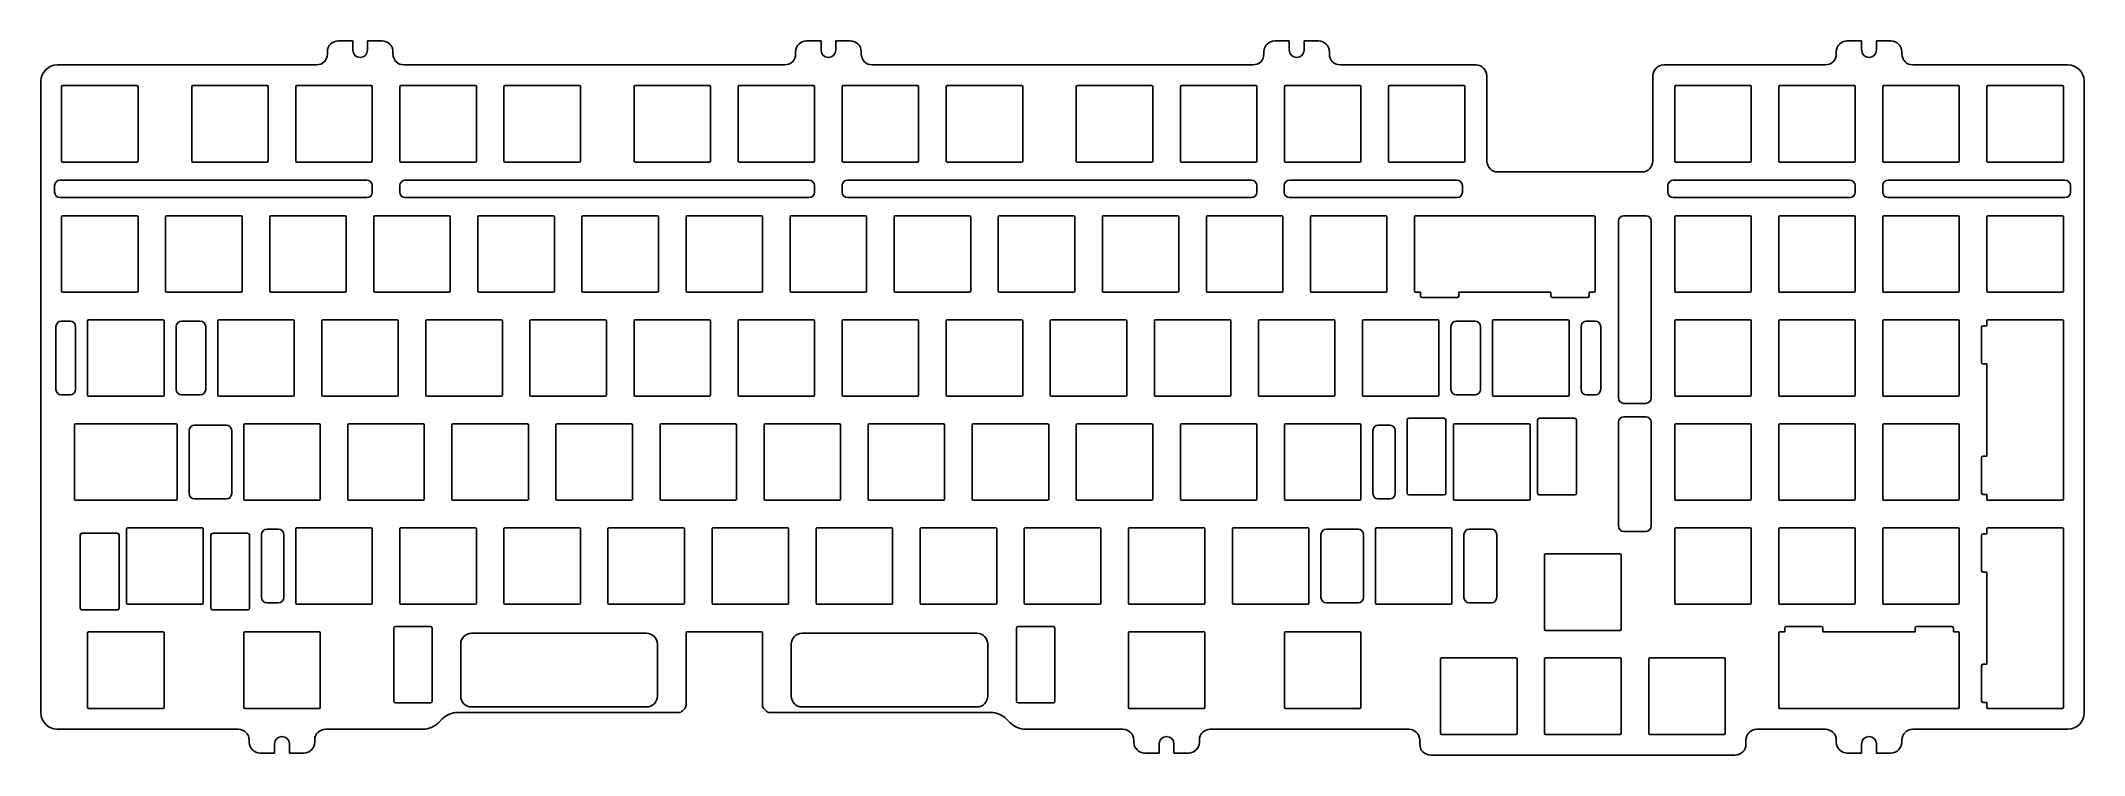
# Model space of a CAD drawing. Header units: millimetres. Extents: x -1 to 373, y -101 to 29.
import ezdxf

# ---------------------------------------------------------------- set-up
doc = ezdxf.new("R2010")
doc.units = ezdxf.units.MM

msp = doc.modelspace()

# ---------------------------------------------------------------- linework, layer by layer
at = {"color": 7, "linetype": 'Continuous', "lineweight": 25}
for p, q in [((51.18, 27.49), (51.18, 27.09)), ((55.83, 29.49), (53.18, 29.49)), ((55.83, 27.79), (55.83, 29.49)), ((61.18, 29.49), (58.53, 29.49)), ((58.53, 29.49), (58.53, 27.79)), ((63.18, 27.09), (63.18, 27.49)), ((136.89, 27.49), (136.89, 27.09)), ((141.54, 29.49), (138.89, 29.49)), ((141.54, 27.79), (141.54, 29.49)), ((146.89, 29.49), (144.24, 29.49)), ((144.24, 29.49), (144.24, 27.79)), ((148.89, 27.09), (148.89, 27.49)), ((222.6, 27.49), (222.6, 27.09)), ((227.25, 29.49), (224.6, 29.49)), ((227.25, 27.79), (227.25, 29.49)), ((232.6, 29.49), (229.95, 29.49)), ((229.95, 29.49), (229.95, 27.79)), ((234.6, 27.09), (234.6, 27.49)), ((327.38, 27.49), (327.38, 27.09)), ((332.02, 29.49), (329.38, 29.49)), ((332.02, 27.79), (332.02, 29.49)), ((337.38, 29.49), (334.73, 29.49)), ((334.73, 29.49), (334.73, 27.79)), ((339.38, 27.09), (339.38, 27.49)), ((49.18, 25.09), (1.73, 25.09)), ((134.89, 25.09), (65.18, 25.09)), ((220.6, 25.09), (150.89, 25.09)), ((261.41, 25.09), (236.6, 25.09)), ((263.41, 23.09), (263.41, 7.49)), ((293.8, 7.49), (293.8, 23.09)), ((325.38, 25.09), (295.8, 25.09)), ((369.75, 25.09), (341.38, 25.09)), ((-1.27, 22.09), (-1.27, -93.53)), ((2.52, 21.09), (2.52, 7.49)), ((16.32, 21.29), (2.73, 21.29)), ((16.52, 7.49), (16.52, 21.09)), ((26.34, 21.09), (26.34, 7.49)), ((40.14, 21.29), (26.54, 21.29)), ((40.34, 7.49), (40.34, 21.09)), ((45.39, 21.09), (45.39, 7.49)), ((59.19, 21.29), (45.59, 21.29)), ((59.39, 7.49), (59.39, 21.09)), ((64.44, 21.09), (64.44, 7.49)), ((78.24, 21.29), (64.64, 21.29)), ((78.44, 7.49), (78.44, 21.09)), ((83.49, 21.09), (83.49, 7.49)), ((97.29, 21.29), (83.69, 21.29)), ((97.49, 7.49), (97.49, 21.09)), ((107.3, 21.09), (107.3, 7.49)), ((121.1, 21.29), (107.5, 21.29)), ((121.3, 7.49), (121.3, 21.09)), ((126.35, 21.09), (126.35, 7.49)), ((140.15, 21.29), (126.55, 21.29)), ((140.35, 7.49), (140.35, 21.09)), ((145.4, 21.09), (145.4, 7.49)), ((159.2, 21.29), (145.6, 21.29)), ((159.4, 7.49), (159.4, 21.09)), ((164.45, 21.09), (164.45, 7.49)), ((178.25, 21.29), (164.65, 21.29)), ((178.45, 7.49), (178.45, 21.09)), ((188.26, 21.09), (188.26, 7.49)), ((202.06, 21.29), (188.46, 21.29)), ((202.26, 7.49), (202.26, 21.09)), ((207.31, 21.09), (207.31, 7.49)), ((221.11, 21.29), (207.51, 21.29)), ((221.31, 7.49), (221.31, 21.09)), ((226.36, 21.09), (226.36, 7.49)), ((240.16, 21.29), (226.56, 21.29)), ((240.36, 7.49), (240.36, 21.09)), ((245.41, 21.09), (245.41, 7.49)), ((259.21, 21.29), (245.61, 21.29)), ((259.41, 7.49), (259.41, 21.09)), ((297.8, 21.09), (297.8, 7.49)), ((311.6, 21.29), (298, 21.29)), ((311.8, 7.49), (311.8, 21.09)), ((316.85, 21.09), (316.85, 7.49)), ((330.65, 21.29), (317.05, 21.29)), ((330.85, 7.49), (330.85, 21.09)), ((335.9, 21.09), (335.9, 7.49)), ((349.7, 21.29), (336.1, 21.29)), ((349.9, 7.49), (349.9, 21.09)), ((354.95, 21.09), (354.95, 7.49)), ((368.75, 21.29), (355.15, 21.29)), ((368.95, 7.49), (368.95, 21.09)), ((372.75, -93.53), (372.75, 22.09)), ((58.39, 3.98), (2.25, 3.98)), ((2.73, 7.29), (16.32, 7.29)), ((26.54, 7.29), (40.14, 7.29)), ((45.59, 7.29), (59.19, 7.29)), ((64.64, 7.29), (78.24, 7.29)), ((139.35, 3.98), (65.43, 3.98)), ((83.69, 7.29), (97.29, 7.29)), ((107.5, 7.29), (121.1, 7.29)), ((126.55, 7.29), (140.15, 7.29)), ((145.6, 7.29), (159.2, 7.29)), ((220.31, 3.98), (146.4, 3.98)), ((164.65, 7.29), (178.25, 7.29)), ((188.46, 7.29), (202.06, 7.29)), ((207.51, 7.29), (221.11, 7.29)), ((226.56, 7.29), (240.16, 7.29)), ((257.94, 3.98), (227.31, 3.98)), ((245.61, 7.29), (259.21, 7.29)), ((265.41, 5.49), (291.8, 5.49)), ((329.84, 3.98), (297.54, 3.98)), ((298, 7.29), (311.6, 7.29)), ((317.05, 7.29), (330.65, 7.29)), ((336.1, 7.29), (349.7, 7.29)), ((369.25, 3.98), (336.88, 3.98)), ((355.15, 7.29), (368.75, 7.29)), ((1.25, 2.98), (1.25, 1.78)), ((2.25, 0.78), (58.39, 0.78)), ((59.39, 1.78), (59.39, 2.98)), ((64.43, 2.98), (64.43, 1.78)), ((65.43, 0.78), (139.35, 0.78)), ((140.35, 1.78), (140.35, 2.98)), ((145.4, 2.98), (145.4, 1.78)), ((146.4, 0.78), (220.31, 0.78)), ((221.31, 1.78), (221.31, 2.98)), ((226.31, 2.98), (226.31, 1.78)), ((227.31, 0.78), (257.94, 0.78)), ((258.94, 1.78), (258.94, 2.98)), ((296.54, 2.98), (296.54, 1.78)), ((297.54, 0.78), (329.84, 0.78)), ((330.84, 1.78), (330.84, 2.98)), ((335.88, 2.98), (335.88, 1.78)), ((336.88, 0.78), (369.25, 0.78)), ((370.25, 1.78), (370.25, 2.98)), ((2.52, -2.73), (2.52, -16.32)), ((16.32, -2.52), (2.73, -2.52)), ((16.52, -16.32), (16.52, -2.73)), ((21.57, -2.73), (21.57, -16.32)), ((35.38, -2.52), (21.77, -2.52)), ((35.58, -16.32), (35.58, -2.73)), ((40.62, -2.73), (40.62, -16.32)), ((54.42, -2.52), (40.83, -2.52)), ((54.62, -16.32), (54.62, -2.73)), ((59.67, -2.73), (59.67, -16.32)), ((73.47, -2.52), (59.88, -2.52)), ((73.67, -16.32), (73.67, -2.73)), ((78.72, -2.73), (78.72, -16.32)), ((92.53, -2.52), (78.92, -2.52)), ((92.72, -16.32), (92.72, -2.73)), ((97.78, -2.73), (97.78, -16.32)), ((111.58, -2.52), (97.97, -2.52)), ((111.78, -16.32), (111.78, -2.73)), ((116.83, -2.73), (116.83, -16.32)), ((130.62, -2.52), (117.03, -2.52)), ((130.82, -16.32), (130.82, -2.73)), ((135.88, -2.73), (135.88, -16.32)), ((149.68, -2.52), (136.07, -2.52)), ((149.88, -16.32), (149.88, -2.73)), ((154.93, -2.73), (154.93, -16.32)), ((168.72, -2.52), (155.12, -2.52)), ((168.93, -16.32), (168.93, -2.73)), ((173.97, -2.73), (173.97, -16.32)), ((187.78, -2.52), (174.18, -2.52)), ((187.97, -16.32), (187.97, -2.73)), ((193.03, -2.73), (193.03, -16.32)), ((206.82, -2.52), (193.22, -2.52)), ((207.03, -16.32), (207.03, -2.73)), ((212.07, -2.73), (212.07, -16.32)), ((225.88, -2.52), (212.28, -2.52)), ((226.07, -16.32), (226.07, -2.73)), ((231.12, -2.73), (231.12, -16.32)), ((244.93, -2.52), (231.32, -2.52)), ((245.12, -16.32), (245.12, -2.73)), ((250.18, -2.73), (250.18, -16.32)), ((283.02, -2.52), (250.38, -2.52)), ((283.23, -16.32), (283.23, -2.73)), ((287.51, -3.52), (287.51, -35.88)), ((292.51, -2.52), (288.51, -2.52)), ((293.51, -35.88), (293.51, -3.52)), ((297.8, -2.73), (297.8, -16.32)), ((311.6, -2.52), (298, -2.52)), ((311.8, -16.32), (311.8, -2.73)), ((316.85, -2.73), (316.85, -16.32)), ((330.65, -2.52), (317.05, -2.52)), ((330.85, -16.32), (330.85, -2.73)), ((335.9, -2.73), (335.9, -16.32)), ((349.7, -2.52), (336.1, -2.52)), ((349.9, -16.32), (349.9, -2.73)), ((354.95, -2.73), (354.95, -16.32)), ((368.75, -2.52), (355.15, -2.52)), ((368.95, -16.32), (368.95, -2.73)), ((2.73, -16.52), (16.32, -16.52)), ((21.77, -16.52), (35.38, -16.52)), ((40.83, -16.52), (54.42, -16.52)), ((59.88, -16.52), (73.47, -16.52)), ((78.92, -16.52), (92.53, -16.52)), ((97.97, -16.52), (111.58, -16.52)), ((117.03, -16.52), (130.62, -16.52)), ((136.07, -16.52), (149.68, -16.52)), ((155.12, -16.52), (168.72, -16.52)), ((174.18, -16.52), (187.78, -16.52)), ((193.22, -16.52), (206.82, -16.52)), ((212.28, -16.52), (225.88, -16.52)), ((231.32, -16.52), (244.93, -16.52)), ((250.38, -16.52), (251.26, -16.52)), ((251.26, -16.52), (251.26, -17.23)), ((251.56, -17.52), (257.96, -17.52)), ((258.26, -16.52), (275.14, -16.52)), ((258.26, -17.23), (258.26, -16.52)), ((275.14, -16.52), (275.14, -17.23)), ((275.44, -17.52), (281.84, -17.52)), ((282.14, -16.52), (283.02, -16.52)), ((282.14, -17.23), (282.14, -16.52)), ((298, -16.52), (311.6, -16.52)), ((317.05, -16.52), (330.65, -16.52)), ((336.1, -16.52), (349.7, -16.52)), ((355.15, -16.52), (368.75, -16.52)), ((4.09, -21.82), (2.49, -21.82)), ((7.29, -21.77), (7.29, -35.38)), ((21.09, -21.57), (7.49, -21.57)), ((21.29, -35.38), (21.29, -21.77)), ((27.9, -21.82), (24.49, -21.82)), ((31.1, -21.77), (31.1, -35.38)), ((44.9, -21.57), (31.3, -21.57)), ((45.1, -35.38), (45.1, -21.77)), ((50.15, -21.77), (50.15, -35.38)), ((63.95, -21.57), (50.35, -21.57)), ((64.15, -35.38), (64.15, -21.77)), ((69.2, -21.77), (69.2, -35.38)), ((83, -21.57), (69.4, -21.57)), ((83.2, -35.38), (83.2, -21.77)), ((88.25, -21.77), (88.25, -35.38)), ((102.05, -21.57), (88.45, -21.57)), ((102.25, -35.38), (102.25, -21.77)), ((107.3, -21.77), (107.3, -35.38)), ((121.1, -21.57), (107.5, -21.57)), ((121.3, -35.38), (121.3, -21.77)), ((126.35, -21.77), (126.35, -35.38)), ((140.15, -21.57), (126.55, -21.57)), ((140.35, -35.38), (140.35, -21.77)), ((145.4, -21.77), (145.4, -35.38)), ((159.2, -21.57), (145.6, -21.57)), ((159.4, -35.38), (159.4, -21.77)), ((164.45, -21.77), (164.45, -35.38)), ((178.25, -21.57), (164.65, -21.57)), ((178.45, -35.38), (178.45, -21.77)), ((183.5, -21.77), (183.5, -35.38)), ((197.3, -21.57), (183.7, -21.57)), ((197.5, -35.38), (197.5, -21.77)), ((202.55, -21.77), (202.55, -35.38)), ((216.35, -21.57), (202.75, -21.57)), ((216.55, -35.38), (216.55, -21.77)), ((221.6, -21.77), (221.6, -35.38)), ((235.4, -21.57), (221.8, -21.57)), ((235.6, -35.38), (235.6, -21.77)), ((240.65, -21.77), (240.65, -35.38)), ((254.45, -21.57), (240.85, -21.57)), ((254.65, -35.38), (254.65, -21.77)), ((261.26, -21.82), (257.85, -21.82)), ((264.46, -21.77), (264.46, -35.38)), ((278.26, -21.57), (264.66, -21.57)), ((278.46, -35.38), (278.46, -21.77)), ((283.26, -21.82), (281.66, -21.82)), ((297.8, -21.77), (297.8, -35.38)), ((311.6, -21.57), (298, -21.57)), ((311.8, -35.38), (311.8, -21.77)), ((316.85, -21.77), (316.85, -35.38)), ((330.65, -21.57), (317.05, -21.57)), ((330.85, -35.38), (330.85, -21.77)), ((335.9, -21.77), (335.9, -35.38)), ((349.7, -21.57), (336.1, -21.57)), ((349.9, -35.38), (349.9, -21.77)), ((354.95, -21.77), (354.95, -22.66)), ((368.75, -21.57), (355.15, -21.57)), ((368.95, -54.42), (368.95, -21.77)), ((1.49, -22.82), (1.49, -34.33)), ((5.09, -34.33), (5.09, -22.82)), ((23.49, -22.82), (23.49, -34.33)), ((28.9, -34.33), (28.9, -22.82)), ((256.85, -22.82), (256.85, -34.33)), ((262.26, -34.33), (262.26, -22.82)), ((280.66, -22.82), (280.66, -34.33)), ((284.26, -34.33), (284.26, -22.82)), ((353.95, -22.96), (353.95, -29.36)), ((354.95, -22.66), (354.25, -22.66)), ((354.25, -29.66), (354.95, -29.66)), ((354.95, -29.66), (354.95, -46.54)), ((2.49, -35.33), (4.09, -35.33)), ((7.49, -35.58), (21.09, -35.58)), ((24.49, -35.33), (27.9, -35.33)), ((31.3, -35.58), (44.9, -35.58)), ((50.35, -35.58), (63.95, -35.58)), ((69.4, -35.58), (83, -35.58)), ((88.45, -35.58), (102.05, -35.58)), ((107.5, -35.58), (121.1, -35.58)), ((126.55, -35.58), (140.15, -35.58)), ((145.6, -35.58), (159.2, -35.58)), ((164.65, -35.58), (178.25, -35.58)), ((183.7, -35.58), (197.3, -35.58)), ((202.75, -35.58), (216.35, -35.58)), ((221.8, -35.58), (235.4, -35.58)), ((240.85, -35.58), (254.45, -35.58)), ((257.85, -35.33), (261.26, -35.33)), ((264.66, -35.58), (278.26, -35.58)), ((281.66, -35.33), (283.26, -35.33)), ((288.51, -36.88), (292.51, -36.88)), ((298, -35.58), (311.6, -35.58)), ((317.05, -35.58), (330.65, -35.58)), ((336.1, -35.58), (349.7, -35.58)), ((4.91, -40.83), (4.91, -54.42)), ((23.47, -40.62), (5.11, -40.62)), ((23.67, -54.42), (23.67, -40.83)), ((32.66, -40.88), (26.87, -40.88)), ((35.86, -40.83), (35.86, -54.42)), ((49.66, -40.62), (36.06, -40.62)), ((49.86, -54.42), (49.86, -40.83)), ((54.91, -40.83), (54.91, -54.42)), ((68.71, -40.62), (55.11, -40.62)), ((68.91, -54.42), (68.91, -40.83)), ((73.96, -40.83), (73.96, -54.42)), ((87.76, -40.62), (74.16, -40.62)), ((87.96, -54.42), (87.96, -40.83)), ((93.01, -40.83), (93.01, -54.42)), ((106.81, -40.62), (93.21, -40.62)), ((107.01, -54.42), (107.01, -40.83)), ((112.06, -40.83), (112.06, -54.42)), ((125.86, -40.62), (112.26, -40.62)), ((126.06, -54.42), (126.06, -40.83)), ((131.11, -40.83), (131.11, -54.42)), ((144.91, -40.62), (131.31, -40.62)), ((145.11, -54.42), (145.11, -40.83)), ((150.16, -40.83), (150.16, -54.42)), ((163.96, -40.62), (150.36, -40.62)), ((164.16, -54.42), (164.16, -40.83)), ((169.21, -40.83), (169.21, -54.42)), ((183.01, -40.62), (169.41, -40.62)), ((183.21, -54.42), (183.21, -40.83)), ((188.26, -40.83), (188.26, -54.42)), ((202.06, -40.62), (188.46, -40.62)), ((202.26, -54.42), (202.26, -40.83)), ((207.31, -40.83), (207.31, -54.42)), ((221.11, -40.62), (207.51, -40.62)), ((221.31, -54.42), (221.31, -40.83)), ((226.36, -40.83), (226.36, -54.42)), ((240.16, -40.62), (226.56, -40.62)), ((240.36, -54.42), (240.36, -40.83)), ((245.63, -40.88), (243.56, -40.88)), ((248.83, -39.92), (248.83, -53.33)), ((255.63, -39.62), (249.13, -39.62)), ((255.93, -53.33), (255.93, -39.92)), ((257.32, -40.83), (257.32, -54.42)), ((271.12, -40.62), (257.52, -40.62)), ((271.32, -54.42), (271.32, -40.83)), ((272.7, -39.92), (272.7, -53.33)), ((279.51, -39.62), (273, -39.62)), ((279.81, -53.33), (279.81, -39.92)), ((287.51, -40.33), (287.51, -59.33)), ((292.51, -39.33), (288.51, -39.33)), ((293.51, -59.33), (293.51, -40.33)), ((297.8, -40.83), (297.8, -54.42)), ((311.6, -40.62), (298, -40.62)), ((311.8, -54.42), (311.8, -40.83)), ((316.85, -40.83), (316.85, -54.42)), ((330.65, -40.62), (317.05, -40.62)), ((330.85, -54.42), (330.85, -40.83)), ((335.9, -40.83), (335.9, -54.42)), ((349.7, -40.62), (336.1, -40.62)), ((349.9, -54.42), (349.9, -40.83)), ((25.87, -41.88), (25.87, -53.38)), ((33.66, -53.38), (33.66, -41.88)), ((242.56, -41.88), (242.56, -53.38)), ((246.63, -53.38), (246.63, -41.88)), ((353.95, -46.84), (353.95, -53.24)), ((354.95, -46.54), (354.25, -46.54)), ((5.11, -54.62), (23.47, -54.62)), ((26.87, -54.38), (32.66, -54.38)), ((36.06, -54.62), (49.66, -54.62)), ((55.11, -54.62), (68.71, -54.62)), ((74.16, -54.62), (87.76, -54.62)), ((93.21, -54.62), (106.81, -54.62)), ((112.26, -54.62), (125.86, -54.62)), ((131.31, -54.62), (144.91, -54.62)), ((150.36, -54.62), (163.96, -54.62)), ((169.41, -54.62), (183.01, -54.62)), ((188.46, -54.62), (202.06, -54.62)), ((207.51, -54.62), (221.11, -54.62)), ((226.56, -54.62), (240.16, -54.62)), ((243.56, -54.38), (245.63, -54.38)), ((249.13, -53.62), (255.63, -53.62)), ((257.52, -54.62), (271.12, -54.62)), ((273, -53.62), (279.51, -53.62)), ((298, -54.62), (311.6, -54.62)), ((317.05, -54.62), (330.65, -54.62)), ((336.1, -54.62), (349.7, -54.62)), ((354.25, -53.54), (354.95, -53.54)), ((354.95, -53.54), (354.95, -54.42)), ((355.15, -54.62), (368.75, -54.62)), ((28.23, -59.67), (14.63, -59.67)), ((59.19, -59.67), (45.59, -59.67)), ((78.24, -59.67), (64.64, -59.67)), ((97.29, -59.67), (83.69, -59.67)), ((116.34, -59.67), (102.74, -59.67)), ((135.39, -59.67), (121.79, -59.67)), ((154.44, -59.67), (140.84, -59.67)), ((173.49, -59.67), (159.89, -59.67)), ((192.54, -59.67), (178.94, -59.67)), ((211.59, -59.67), (197.99, -59.67)), ((230.64, -59.67), (217.04, -59.67)), ((256.83, -59.67), (243.23, -59.67)), ((311.6, -59.67), (298, -59.67)), ((330.65, -59.67), (317.05, -59.67)), ((349.7, -59.67), (336.1, -59.67)), ((368.75, -59.67), (355.15, -59.67)), ((5.94, -60.98), (5.94, -74.38)), ((12.75, -60.67), (6.24, -60.67)), ((13.05, -74.38), (13.05, -60.98)), ((14.43, -59.88), (14.43, -73.47)), ((28.43, -73.47), (28.43, -59.88)), ((29.82, -60.98), (29.82, -74.38)), ((36.62, -60.67), (30.12, -60.67)), ((36.92, -74.38), (36.92, -60.98)), ((39.12, -60.92), (39.12, -72.42)), ((42.19, -59.92), (40.12, -59.92)), ((43.19, -72.42), (43.19, -60.92)), ((45.39, -59.88), (45.39, -73.47)), ((59.39, -73.47), (59.39, -59.88)), ((64.44, -59.88), (64.44, -73.47)), ((78.44, -73.47), (78.44, -59.88)), ((83.49, -59.88), (83.49, -73.47)), ((97.49, -73.47), (97.49, -59.88)), ((102.54, -59.88), (102.54, -73.47)), ((116.54, -73.47), (116.54, -59.88)), ((121.59, -59.88), (121.59, -73.47)), ((135.59, -73.47), (135.59, -59.88)), ((140.64, -59.88), (140.64, -73.47)), ((154.64, -73.47), (154.64, -59.88)), ((159.69, -59.88), (159.69, -73.47)), ((173.69, -73.47), (173.69, -59.88)), ((178.74, -59.88), (178.74, -73.47)), ((192.74, -73.47), (192.74, -59.88)), ((197.79, -59.88), (197.79, -73.47)), ((211.79, -73.47), (211.79, -59.88)), ((216.84, -59.88), (216.84, -73.47)), ((230.84, -73.47), (230.84, -59.88)), ((233.04, -60.92), (233.04, -72.42)), ((239.83, -59.92), (234.04, -59.92)), ((240.83, -72.42), (240.83, -60.92)), ((243.03, -59.88), (243.03, -73.47)), ((257.03, -73.47), (257.03, -59.88)), ((259.23, -60.92), (259.23, -72.42)), ((264.23, -59.92), (260.23, -59.92)), ((265.23, -72.42), (265.23, -60.92)), ((288.51, -60.33), (292.51, -60.33)), ((297.8, -59.88), (297.8, -73.47)), ((311.8, -73.47), (311.8, -59.88)), ((316.85, -59.88), (316.85, -73.47)), ((330.85, -73.47), (330.85, -59.88)), ((335.9, -59.88), (335.9, -73.47)), ((349.9, -73.47), (349.9, -59.88)), ((353.95, -61.06), (353.95, -67.46)), ((354.95, -60.76), (354.25, -60.76)), ((354.95, -59.88), (354.95, -60.76)), ((368.95, -92.53), (368.95, -59.88)), ((273.99, -64.64), (273.99, -78.24)), ((287.79, -64.44), (274.19, -64.44)), ((287.99, -78.24), (287.99, -64.64)), ((354.25, -67.76), (354.95, -67.76)), ((354.95, -67.76), (354.95, -84.64)), ((6.24, -74.67), (12.75, -74.67)), ((14.63, -73.67), (28.23, -73.67)), ((30.12, -74.67), (36.62, -74.67)), ((40.12, -73.42), (42.19, -73.42)), ((45.59, -73.67), (59.19, -73.67)), ((64.64, -73.67), (78.24, -73.67)), ((83.69, -73.67), (97.29, -73.67)), ((102.74, -73.67), (116.34, -73.67)), ((121.79, -73.67), (135.39, -73.67)), ((140.84, -73.67), (154.44, -73.67)), ((159.89, -73.67), (173.49, -73.67)), ((178.94, -73.67), (192.54, -73.67)), ((197.99, -73.67), (211.59, -73.67)), ((217.04, -73.67), (230.64, -73.67)), ((234.04, -73.42), (239.83, -73.42)), ((243.23, -73.67), (256.83, -73.67)), ((260.23, -73.42), (264.23, -73.42)), ((298, -73.67), (311.6, -73.67)), ((317.05, -73.67), (330.65, -73.67)), ((336.1, -73.67), (349.7, -73.67)), ((63.33, -78.03), (63.33, -91.42)), ((70.03, -77.72), (63.62, -77.72)), ((70.33, -91.42), (70.33, -78.03)), ((177.32, -78.03), (177.32, -91.42)), ((184.03, -77.72), (177.62, -77.72)), ((184.32, -91.42), (184.32, -78.03)), ((274.19, -78.44), (287.79, -78.44)), ((317.94, -78.03), (317.94, -78.72)), ((324.64, -77.72), (318.24, -77.72)), ((324.94, -78.72), (324.94, -78.03)), ((341.81, -78.03), (341.81, -78.72)), ((348.51, -77.72), (342.11, -77.72)), ((348.81, -78.72), (348.81, -78.03)), ((7.29, -78.92), (7.29, -92.53)), ((21.09, -78.72), (7.49, -78.72)), ((21.29, -92.53), (21.29, -78.92)), ((35.86, -78.92), (35.86, -92.53)), ((49.66, -78.72), (36.06, -78.72)), ((49.86, -92.53), (49.86, -78.92)), ((75.58, -80.97), (75.58, -90.47)), ((109.58, -78.97), (77.58, -78.97)), ((111.58, -90.47), (111.58, -80.97)), ((116.83, -78.92), (116.83, -92.11)), ((130.62, -78.72), (117.03, -78.72)), ((130.82, -92.11), (130.82, -78.92)), ((136.07, -80.97), (136.07, -90.47)), ((170.07, -78.97), (138.07, -78.97)), ((172.07, -90.47), (172.07, -80.97)), ((197.79, -78.92), (197.79, -92.53)), ((211.59, -78.72), (197.99, -78.72)), ((211.79, -92.53), (211.79, -78.92)), ((226.36, -78.92), (226.36, -92.53)), ((240.16, -78.72), (226.56, -78.72)), ((240.36, -92.53), (240.36, -78.92)), ((316.85, -78.92), (316.85, -92.53)), ((317.94, -78.72), (317.05, -78.72)), ((341.81, -78.72), (324.94, -78.72)), ((349.7, -78.72), (348.81, -78.72)), ((349.9, -92.53), (349.9, -78.92)), ((254.94, -83.69), (254.94, -97.29)), ((268.74, -83.49), (255.14, -83.49)), ((268.94, -97.29), (268.94, -83.69)), ((273.99, -83.69), (273.99, -97.29)), ((287.79, -83.49), (274.19, -83.49)), ((287.99, -97.29), (287.99, -83.69)), ((293.04, -83.69), (293.04, -97.29)), ((306.84, -83.49), (293.24, -83.49)), ((307.04, -97.29), (307.04, -83.69)), ((353.95, -84.94), (353.95, -91.34)), ((354.95, -84.64), (354.25, -84.64)), ((7.49, -92.72), (21.09, -92.72)), ((36.06, -92.72), (49.66, -92.72)), ((63.62, -91.72), (70.03, -91.72)), ((115.46, -93.47), (75.03, -93.47)), ((77.58, -92.47), (109.58, -92.47)), ((116.17, -93.18), (116.53, -92.82)), ((131.12, -92.82), (131.48, -93.18)), ((172.62, -93.47), (132.19, -93.47)), ((138.07, -92.47), (170.07, -92.47)), ((177.62, -91.72), (184.03, -91.72)), ((197.99, -92.72), (211.59, -92.72)), ((226.56, -92.72), (240.16, -92.72)), ((317.05, -92.72), (349.7, -92.72)), ((354.25, -91.64), (354.95, -91.64)), ((354.95, -91.64), (354.95, -92.53)), ((355.15, -92.72), (368.75, -92.72)), ((34.86, -96.53), (1.73, -96.53)), ((68.67, -96.53), (50.86, -96.53)), ((72.2, -94.65), (71.5, -95.35)), ((176.15, -95.35), (175.45, -94.65)), ((196.79, -96.53), (178.98, -96.53)), ((249.14, -96.53), (212.79, -96.53)), ((325.38, -96.53), (312.84, -96.53)), ((369.75, -96.53), (341.38, -96.53)), ((36.86, -98.53), (36.86, -98.92)), ((38.86, -100.92), (41.51, -100.92)), ((41.51, -100.92), (41.51, -99.22)), ((44.21, -99.22), (44.21, -100.92)), ((44.21, -100.92), (46.86, -100.92)), ((48.86, -98.92), (48.86, -98.53)), ((198.79, -98.53), (198.79, -98.92)), ((200.79, -100.92), (203.44, -100.92)), ((203.44, -100.92), (203.44, -99.22)), ((206.14, -99.22), (206.14, -100.92)), ((206.14, -100.92), (208.79, -100.92)), ((210.79, -98.92), (210.79, -98.53)), ((251.14, -99.29), (251.14, -98.53)), ((255.14, -97.49), (268.74, -97.49)), ((274.19, -97.49), (287.79, -97.49)), ((293.24, -97.49), (306.84, -97.49)), ((310.84, -98.53), (310.84, -99.29)), ((327.38, -98.53), (327.38, -98.92)), ((329.38, -100.92), (332.02, -100.92)), ((332.02, -100.92), (332.02, -99.22)), ((334.73, -99.22), (334.73, -100.92)), ((334.73, -100.92), (337.38, -100.92)), ((339.38, -98.92), (339.38, -98.53)), ((253.14, -101.29), (308.84, -101.29))]:
    msp.add_line(p, q, dxfattribs=at)
for centre, radius, start, end in [((49.18, 27.09), 2, 270, 0), ((53.18, 27.49), 2, 90, 180), ((57.18, 27.79), 1.35, 180, 0), ((61.18, 27.49), 2, 0, 90), ((65.18, 27.09), 2, 180, 270), ((134.89, 27.09), 2, 270, 0), ((138.89, 27.49), 2, 90, 180), ((142.89, 27.79), 1.35, 180, 0), ((146.89, 27.49), 2, 0, 90), ((150.89, 27.09), 2, 180, 270), ((220.6, 27.09), 2, 270, 0), ((224.6, 27.49), 2, 90, 180), ((228.6, 27.79), 1.35, 180, 0), ((232.6, 27.49), 2, 0, 90), ((236.6, 27.09), 2, 180, 270), ((325.38, 27.09), 2, 270, 0), ((329.38, 27.49), 2, 90, 180), ((333.38, 27.79), 1.35, 180, 0), ((337.38, 27.49), 2, 0, 90), ((341.38, 27.09), 2, 180, 270), ((1.73, 22.09), 3, 90, 180), ((261.41, 23.09), 2, 0, 90), ((295.8, 23.09), 2, 90, 180), ((369.75, 22.09), 3, 0, 90), ((2.73, 21.09), 0.2, 90, 180), ((16.32, 21.09), 0.2, 0, 90), ((26.54, 21.09), 0.2, 90, 180), ((40.14, 21.09), 0.2, 0, 90), ((45.59, 21.09), 0.2, 90, 180), ((59.19, 21.09), 0.2, 0, 90), ((64.64, 21.09), 0.2, 90, 180), ((78.24, 21.09), 0.2, 0, 90), ((83.69, 21.09), 0.2, 90, 180), ((97.29, 21.09), 0.2, 0, 90), ((107.5, 21.09), 0.2, 90, 180), ((121.1, 21.09), 0.2, 0, 90), ((126.55, 21.09), 0.2, 90, 180), ((140.15, 21.09), 0.2, 0, 90), ((145.6, 21.09), 0.2, 90, 180), ((159.2, 21.09), 0.2, 0, 90), ((164.65, 21.09), 0.2, 90, 180), ((178.25, 21.09), 0.2, 0, 90), ((188.46, 21.09), 0.2, 90, 180), ((202.06, 21.09), 0.2, 0, 90), ((207.51, 21.09), 0.2, 90, 180), ((221.11, 21.09), 0.2, 0, 90), ((226.56, 21.09), 0.2, 90, 180), ((240.16, 21.09), 0.2, 0, 90), ((245.61, 21.09), 0.2, 90, 180), ((259.21, 21.09), 0.2, 0, 90), ((298, 21.09), 0.2, 90, 180), ((311.6, 21.09), 0.2, 0, 90), ((317.05, 21.09), 0.2, 90, 180), ((330.65, 21.09), 0.2, 0, 90), ((336.1, 21.09), 0.2, 90, 180), ((349.7, 21.09), 0.2, 0, 90), ((355.15, 21.09), 0.2, 90, 180), ((368.75, 21.09), 0.2, 0, 90), ((2.73, 7.49), 0.2, 180, 270), ((16.32, 7.49), 0.2, 270, 0), ((26.54, 7.49), 0.2, 180, 270), ((40.14, 7.49), 0.2, 270, 0), ((45.59, 7.49), 0.2, 180, 270), ((59.19, 7.49), 0.2, 270, 0), ((64.64, 7.49), 0.2, 180, 270), ((78.24, 7.49), 0.2, 270, 0), ((83.69, 7.49), 0.2, 180, 270), ((97.29, 7.49), 0.2, 270, 0), ((107.5, 7.49), 0.2, 180, 270), ((121.1, 7.49), 0.2, 270, 360), ((126.55, 7.49), 0.2, 180, 270), ((140.15, 7.49), 0.2, 270, 0), ((145.6, 7.49), 0.2, 180, 270), ((159.2, 7.49), 0.2, 270, 0), ((164.65, 7.49), 0.2, 180, 270), ((178.25, 7.49), 0.2, 270, 0), ((188.46, 7.49), 0.2, 180, 270), ((202.06, 7.49), 0.2, 270, 360), ((207.51, 7.49), 0.2, 180, 270), ((221.11, 7.49), 0.2, 270, 360), ((226.56, 7.49), 0.2, 180, 270), ((240.16, 7.49), 0.2, 270, 360), ((245.61, 7.49), 0.2, 180, 270), ((259.21, 7.49), 0.2, 270, 360), ((265.41, 7.49), 2, 180, 270), ((291.8, 7.49), 2, 270, 0), ((298, 7.49), 0.2, 180, 270), ((311.6, 7.49), 0.2, 270, 360), ((317.05, 7.49), 0.2, 180, 270), ((330.65, 7.49), 0.2, 270, 360), ((336.1, 7.49), 0.2, 180, 270), ((349.7, 7.49), 0.2, 270, 360), ((355.15, 7.49), 0.2, 180, 270), ((368.75, 7.49), 0.2, 270, 360), ((2.25, 2.98), 1, 90, 180), ((58.39, 2.98), 1, 0, 90), ((65.43, 2.98), 1, 90, 180), ((139.35, 2.98), 1, 0, 90), ((146.4, 2.98), 1, 90, 180), ((220.31, 2.98), 1, 0, 90), ((227.31, 2.98), 1, 90, 180), ((257.94, 2.98), 1, 0, 90), ((297.54, 2.98), 1, 90, 180), ((329.84, 2.98), 1, 0, 90), ((336.88, 2.98), 1, 90, 180), ((369.25, 2.98), 1, 0, 90), ((2.25, 1.78), 1, 180, 270), ((58.39, 1.78), 1, 270, 0), ((65.43, 1.78), 1, 180, 270), ((139.35, 1.78), 1, 270, 0), ((146.4, 1.78), 1, 180, 270), ((220.31, 1.78), 1, 270, 0), ((227.31, 1.78), 1, 180, 270), ((257.94, 1.78), 1, 270, 0), ((297.54, 1.78), 1, 180, 270), ((329.84, 1.78), 1, 270, 0), ((336.88, 1.78), 1, 180, 270), ((369.25, 1.78), 1, 270, 0), ((2.73, -2.73), 0.2, 90, 180), ((16.32, -2.73), 0.2, 0, 90), ((21.77, -2.73), 0.2, 90, 180), ((35.38, -2.73), 0.2, 0, 90), ((40.83, -2.73), 0.2, 90, 180), ((54.42, -2.73), 0.2, 0, 90), ((59.88, -2.73), 0.2, 90, 180), ((73.47, -2.73), 0.2, 0, 90), ((78.92, -2.73), 0.2, 90, 180), ((92.53, -2.73), 0.2, 0, 90), ((97.97, -2.73), 0.2, 90, 180), ((111.58, -2.73), 0.2, 0, 90), ((117.03, -2.73), 0.2, 90, 180), ((130.62, -2.73), 0.2, 0, 90), ((136.07, -2.73), 0.2, 90, 180), ((149.68, -2.73), 0.2, 0, 90), ((155.12, -2.73), 0.2, 90, 180), ((168.72, -2.73), 0.2, 0, 90), ((174.18, -2.73), 0.2, 90, 180), ((187.78, -2.73), 0.2, 0, 90), ((193.22, -2.73), 0.2, 90, 180), ((206.82, -2.73), 0.2, 0, 90), ((212.28, -2.73), 0.2, 90, 180), ((225.88, -2.73), 0.2, 0, 90), ((231.32, -2.73), 0.2, 90, 180), ((244.93, -2.73), 0.2, 0, 90), ((250.38, -2.73), 0.2, 90, 180), ((283.02, -2.73), 0.2, 0, 90), ((288.51, -3.52), 1, 90, 180), ((292.51, -3.52), 1, 0, 90), ((298, -2.73), 0.2, 90, 180), ((311.6, -2.73), 0.2, 0, 90), ((317.05, -2.73), 0.2, 90, 180), ((330.65, -2.73), 0.2, 0, 90), ((336.1, -2.73), 0.2, 90, 180), ((349.7, -2.73), 0.2, 0, 90), ((355.15, -2.73), 0.2, 90, 180), ((368.75, -2.73), 0.2, 0, 90), ((2.73, -16.32), 0.2, 180, 270), ((16.32, -16.32), 0.2, 270, 360), ((21.77, -16.32), 0.2, 180, 270), ((35.38, -16.32), 0.2, 270, 360), ((40.83, -16.32), 0.2, 180, 270), ((54.42, -16.32), 0.2, 270, 360), ((59.88, -16.32), 0.2, 180, 270), ((73.47, -16.32), 0.2, 270, 360), ((78.92, -16.32), 0.2, 180, 270), ((92.53, -16.32), 0.2, 270, 360), ((97.97, -16.32), 0.2, 180, 270), ((111.58, -16.32), 0.2, 270, 360), ((117.03, -16.32), 0.2, 180, 270), ((130.62, -16.32), 0.2, 270, 360), ((136.07, -16.32), 0.2, 180, 270), ((149.68, -16.32), 0.2, 270, 360), ((155.12, -16.32), 0.2, 180, 270), ((168.72, -16.32), 0.2, 270, 360), ((174.18, -16.32), 0.2, 180, 270), ((187.78, -16.32), 0.2, 270, 360), ((193.22, -16.32), 0.2, 180, 270), ((206.82, -16.32), 0.2, 270, 360), ((212.28, -16.32), 0.2, 180, 270), ((225.88, -16.32), 0.2, 270, 360), ((231.32, -16.32), 0.2, 180, 270), ((244.93, -16.32), 0.2, 270, 360), ((250.38, -16.32), 0.2, 180, 270), ((251.56, -17.23), 0.3, 180, 270), ((257.96, -17.23), 0.3, 270, 0), ((275.44, -17.23), 0.3, 180, 270), ((281.84, -17.23), 0.3, 270, 0), ((283.02, -16.32), 0.2, 270, 360), ((298, -16.32), 0.2, 180, 270), ((311.6, -16.32), 0.2, 270, 360), ((317.05, -16.32), 0.2, 180, 270), ((330.65, -16.32), 0.2, 270, 360), ((336.1, -16.32), 0.2, 180, 270), ((349.7, -16.32), 0.2, 270, 360), ((355.15, -16.32), 0.2, 180, 270), ((368.75, -16.32), 0.2, 270, 360), ((2.49, -22.82), 1, 90, 180), ((4.09, -22.82), 1, 0, 90), ((7.49, -21.77), 0.2, 90, 180), ((21.09, -21.77), 0.2, 0, 90), ((24.49, -22.82), 1, 90, 180), ((27.9, -22.82), 1, 0, 90), ((31.3, -21.77), 0.2, 90, 180), ((44.9, -21.77), 0.2, 0, 90), ((50.35, -21.77), 0.2, 90, 180), ((63.95, -21.77), 0.2, 0, 90), ((69.4, -21.77), 0.2, 90, 180), ((83, -21.77), 0.2, 0, 90), ((88.45, -21.77), 0.2, 90, 180), ((102.05, -21.77), 0.2, 0, 90), ((107.5, -21.77), 0.2, 90, 180), ((121.1, -21.77), 0.2, 0, 90), ((126.55, -21.77), 0.2, 90, 180), ((140.15, -21.77), 0.2, 0, 90), ((145.6, -21.77), 0.2, 90, 180), ((159.2, -21.77), 0.2, 0, 90), ((164.65, -21.77), 0.2, 90, 180), ((178.25, -21.77), 0.2, 0, 90), ((183.7, -21.77), 0.2, 90, 180), ((197.3, -21.77), 0.2, 0, 90), ((202.75, -21.77), 0.2, 90, 180), ((216.35, -21.77), 0.2, 0, 90), ((221.8, -21.77), 0.2, 90, 180), ((235.4, -21.77), 0.2, 0, 90), ((240.85, -21.77), 0.2, 90, 180), ((254.45, -21.77), 0.2, 0, 90), ((257.85, -22.82), 1, 90, 180), ((261.26, -22.82), 1, 0, 90), ((264.66, -21.77), 0.2, 90, 180), ((278.26, -21.77), 0.2, 0, 90), ((281.66, -22.82), 1, 90, 180), ((283.26, -22.82), 1, 0, 90), ((298, -21.77), 0.2, 90, 180), ((311.6, -21.77), 0.2, 0, 90), ((317.05, -21.77), 0.2, 90, 180), ((330.65, -21.77), 0.2, 0, 90), ((336.1, -21.77), 0.2, 90, 180), ((349.7, -21.77), 0.2, 0, 90), ((355.15, -21.77), 0.2, 90, 180), ((368.75, -21.77), 0.2, 0, 90), ((354.25, -22.96), 0.3, 90, 180), ((354.25, -29.36), 0.3, 180, 270), ((2.49, -34.33), 1, 180, 270), ((4.09, -34.33), 1, 270, 0), ((7.49, -35.38), 0.2, 180, 270), ((21.09, -35.38), 0.2, 270, 0), ((24.49, -34.33), 1, 180, 270), ((27.9, -34.33), 1, 270, 0), ((31.3, -35.38), 0.2, 180, 270), ((44.9, -35.38), 0.2, 270, 0), ((50.35, -35.38), 0.2, 180, 270), ((63.95, -35.38), 0.2, 270, 0), ((69.4, -35.38), 0.2, 180, 270), ((83, -35.38), 0.2, 270, 0), ((88.45, -35.38), 0.2, 180, 270), ((102.05, -35.38), 0.2, 270, 0), ((107.5, -35.38), 0.2, 180, 270), ((121.1, -35.38), 0.2, 270, 0), ((126.55, -35.38), 0.2, 180, 270), ((140.15, -35.38), 0.2, 270, 0), ((145.6, -35.38), 0.2, 180, 270), ((159.2, -35.38), 0.2, 270, 0), ((164.65, -35.38), 0.2, 180, 270), ((178.25, -35.38), 0.2, 270, 0), ((183.7, -35.38), 0.2, 180, 270), ((197.3, -35.38), 0.2, 270, 0), ((202.75, -35.38), 0.2, 180, 270), ((216.35, -35.38), 0.2, 270, 0), ((221.8, -35.38), 0.2, 180, 270), ((235.4, -35.38), 0.2, 270, 0), ((240.85, -35.38), 0.2, 180, 270), ((254.45, -35.38), 0.2, 270, 0), ((257.85, -34.33), 1, 180, 270), ((261.26, -34.33), 1, 270, 0), ((264.66, -35.38), 0.2, 180, 270), ((278.26, -35.38), 0.2, 270, 0), ((281.66, -34.33), 1, 180, 270), ((283.26, -34.33), 1, 270, 0), ((288.51, -35.88), 1, 180, 270), ((292.51, -35.88), 1, 270, 0), ((298, -35.38), 0.2, 180, 270), ((311.6, -35.38), 0.2, 270, 0), ((317.05, -35.38), 0.2, 180, 270), ((330.65, -35.38), 0.2, 270, 0), ((336.1, -35.38), 0.2, 180, 270), ((349.7, -35.38), 0.2, 270, 0), ((5.11, -40.83), 0.2, 90, 180), ((23.47, -40.83), 0.2, 0, 90), ((26.87, -41.88), 1, 90, 180), ((32.66, -41.88), 1, 0, 90), ((36.06, -40.83), 0.2, 90, 180), ((49.66, -40.83), 0.2, 0, 90), ((55.11, -40.83), 0.2, 90, 180), ((68.71, -40.83), 0.2, 0, 90), ((74.16, -40.83), 0.2, 90, 180), ((87.76, -40.83), 0.2, 0, 90), ((93.21, -40.83), 0.2, 90, 180), ((106.81, -40.83), 0.2, 0, 90), ((112.26, -40.83), 0.2, 90, 180), ((125.86, -40.83), 0.2, 0, 90), ((131.31, -40.83), 0.2, 90, 180), ((144.91, -40.83), 0.2, 0, 90), ((150.36, -40.83), 0.2, 90, 180), ((163.96, -40.83), 0.2, 0, 90), ((169.41, -40.83), 0.2, 90, 180), ((183.01, -40.83), 0.2, 0, 90), ((188.46, -40.83), 0.2, 90, 180), ((202.06, -40.83), 0.2, 0, 90), ((207.51, -40.83), 0.2, 90, 180), ((221.11, -40.83), 0.2, 0, 90), ((226.56, -40.83), 0.2, 90, 180), ((240.16, -40.83), 0.2, 0, 90), ((243.56, -41.88), 1, 90, 180), ((245.63, -41.88), 1, 0, 90), ((249.13, -39.92), 0.3, 90, 180), ((255.63, -39.92), 0.3, 0, 90), ((257.52, -40.83), 0.2, 90, 180), ((271.12, -40.83), 0.2, 0, 90), ((273, -39.92), 0.3, 90, 180), ((279.51, -39.92), 0.3, 0, 90), ((288.51, -40.33), 1, 90, 180), ((292.51, -40.33), 1, 0, 90), ((298, -40.83), 0.2, 90, 180), ((311.6, -40.83), 0.2, 0, 90), ((317.05, -40.83), 0.2, 90, 180), ((330.65, -40.83), 0.2, 0, 90), ((336.1, -40.83), 0.2, 90, 180), ((349.7, -40.83), 0.2, 0, 90), ((354.25, -46.84), 0.3, 90, 180), ((5.11, -54.42), 0.2, 180, 270), ((23.47, -54.42), 0.2, 270, 0), ((26.87, -53.38), 1, 180, 270), ((32.66, -53.38), 1, 270, 0), ((36.06, -54.42), 0.2, 180, 270), ((49.66, -54.42), 0.2, 270, 0), ((55.11, -54.42), 0.2, 180, 270), ((68.71, -54.42), 0.2, 270, 0), ((74.16, -54.42), 0.2, 180, 270), ((87.76, -54.42), 0.2, 270, 0), ((93.21, -54.42), 0.2, 180, 270), ((106.81, -54.42), 0.2, 270, 0), ((112.26, -54.42), 0.2, 180, 270), ((125.86, -54.42), 0.2, 270, 0), ((131.31, -54.42), 0.2, 180, 270), ((144.91, -54.42), 0.2, 270, 0), ((150.36, -54.42), 0.2, 180, 270), ((163.96, -54.42), 0.2, 270, 0), ((169.41, -54.42), 0.2, 180, 270), ((183.01, -54.42), 0.2, 270, 0), ((188.46, -54.42), 0.2, 180, 270), ((202.06, -54.42), 0.2, 270, 0), ((207.51, -54.42), 0.2, 180, 270), ((221.11, -54.42), 0.2, 270, 0), ((226.56, -54.42), 0.2, 180, 270), ((240.16, -54.42), 0.2, 270, 0), ((243.56, -53.38), 1, 180, 270), ((245.63, -53.38), 1, 270, 0), ((249.13, -53.33), 0.3, 180, 270), ((255.63, -53.33), 0.3, 270, 0), ((257.52, -54.42), 0.2, 180, 270), ((271.12, -54.42), 0.2, 270, 0), ((273, -53.33), 0.3, 180, 270), ((279.51, -53.33), 0.3, 270, 0), ((298, -54.42), 0.2, 180, 270), ((311.6, -54.42), 0.2, 270, 0), ((317.05, -54.42), 0.2, 180, 270), ((330.65, -54.42), 0.2, 270, 0), ((336.1, -54.42), 0.2, 180, 270), ((349.7, -54.42), 0.2, 270, 0), ((354.25, -53.24), 0.3, 180, 270), ((355.15, -54.42), 0.2, 180, 270), ((368.75, -54.42), 0.2, 270, 0), ((14.63, -59.88), 0.2, 90, 180), ((28.23, -59.88), 0.2, 360, 90), ((45.59, -59.88), 0.2, 90, 180), ((59.19, -59.88), 0.2, 0, 90), ((64.64, -59.88), 0.2, 90, 180), ((78.24, -59.88), 0.2, 0, 90), ((83.69, -59.88), 0.2, 90, 180), ((97.29, -59.88), 0.2, 0, 90), ((102.74, -59.88), 0.2, 90, 180), ((116.34, -59.88), 0.2, 0, 90), ((121.79, -59.88), 0.2, 90, 180), ((135.39, -59.88), 0.2, 0, 90), ((140.84, -59.88), 0.2, 90, 180), ((154.44, -59.88), 0.2, 0, 90), ((159.89, -59.88), 0.2, 90, 180), ((173.49, -59.88), 0.2, 0, 90), ((178.94, -59.88), 0.2, 90, 180), ((192.54, -59.88), 0.2, 0, 90), ((197.99, -59.88), 0.2, 90, 180), ((211.59, -59.88), 0.2, 0, 90), ((217.04, -59.88), 0.2, 90, 180), ((230.64, -59.88), 0.2, 0, 90), ((243.23, -59.88), 0.2, 90, 180), ((256.83, -59.88), 0.2, 0, 90), ((288.51, -59.33), 1, 180, 270), ((292.51, -59.33), 1, 270, 0), ((298, -59.88), 0.2, 90, 180), ((311.6, -59.88), 0.2, 0, 90), ((317.05, -59.88), 0.2, 90, 180), ((330.65, -59.88), 0.2, 0, 90), ((336.1, -59.88), 0.2, 90, 180), ((349.7, -59.88), 0.2, 0, 90), ((355.15, -59.88), 0.2, 90, 180), ((368.75, -59.88), 0.2, 0, 90), ((6.24, -60.98), 0.3, 90, 180), ((12.75, -60.98), 0.3, 0, 90), ((30.12, -60.98), 0.3, 90, 180), ((36.62, -60.98), 0.3, 0, 90), ((40.12, -60.92), 1, 90, 180), ((42.19, -60.92), 1, 0, 90), ((234.04, -60.92), 1, 90, 180), ((239.83, -60.92), 1, 0, 90), ((260.23, -60.92), 1, 90, 180), ((264.23, -60.92), 1, 0, 90), ((354.25, -61.06), 0.3, 90, 180), ((274.19, -64.64), 0.2, 90, 180), ((287.79, -64.64), 0.2, 0, 90), ((354.25, -67.46), 0.3, 180, 270), ((6.24, -74.38), 0.3, 180, 270), ((12.75, -74.38), 0.3, 270, 0), ((14.63, -73.47), 0.2, 180, 270), ((28.23, -73.47), 0.2, 270, 0), ((30.12, -74.38), 0.3, 180, 270), ((36.62, -74.38), 0.3, 270, 0), ((40.12, -72.42), 1, 180, 270), ((42.19, -72.42), 1, 270, 0), ((45.59, -73.47), 0.2, 180, 270), ((59.19, -73.47), 0.2, 270, 0), ((64.64, -73.47), 0.2, 180, 270), ((78.24, -73.47), 0.2, 270, 0), ((83.69, -73.47), 0.2, 180, 270), ((97.29, -73.47), 0.2, 270, 0), ((102.74, -73.47), 0.2, 180, 270), ((116.34, -73.47), 0.2, 270, 0), ((121.79, -73.47), 0.2, 180, 270), ((135.39, -73.47), 0.2, 270, 0), ((140.84, -73.47), 0.2, 180, 270), ((154.44, -73.47), 0.2, 270, 0), ((159.89, -73.47), 0.2, 180, 270), ((173.49, -73.47), 0.2, 270, 0), ((178.94, -73.47), 0.2, 180, 270), ((192.54, -73.47), 0.2, 270, 0), ((197.99, -73.47), 0.2, 180, 270), ((211.59, -73.47), 0.2, 270, 0), ((217.04, -73.47), 0.2, 180, 270), ((230.64, -73.47), 0.2, 270, 0), ((234.04, -72.42), 1, 180, 270), ((239.83, -72.42), 1, 270, 0), ((243.23, -73.47), 0.2, 180, 270), ((256.83, -73.47), 0.2, 270, 0), ((260.23, -72.42), 1, 180, 270), ((264.23, -72.42), 1, 270, 0), ((298, -73.47), 0.2, 180, 270), ((311.6, -73.47), 0.2, 270, 0), ((317.05, -73.47), 0.2, 180, 270), ((330.65, -73.47), 0.2, 270, 0), ((336.1, -73.47), 0.2, 180, 270), ((349.7, -73.47), 0.2, 270, 0), ((63.62, -78.03), 0.3, 90, 180), ((70.03, -78.03), 0.3, 0, 90), ((177.62, -78.03), 0.3, 90, 180), ((184.03, -78.03), 0.3, 0, 90), ((274.19, -78.24), 0.2, 180, 270), ((287.79, -78.24), 0.2, 270, 0), ((318.24, -78.03), 0.3, 90, 180), ((324.64, -78.03), 0.3, 0, 90), ((342.11, -78.03), 0.3, 90, 180), ((348.51, -78.03), 0.3, 0, 90), ((7.49, -78.92), 0.2, 90, 180), ((21.09, -78.92), 0.2, 0, 90), ((36.06, -78.92), 0.2, 90, 180), ((49.66, -78.92), 0.2, 0, 90), ((77.58, -80.97), 2, 90, 180), ((109.58, -80.97), 2, 0, 90), ((117.03, -78.92), 0.2, 90, 180), ((130.62, -78.92), 0.2, 0, 90), ((138.07, -80.97), 2, 90, 180), ((170.07, -80.97), 2, 0, 90), ((197.99, -78.92), 0.2, 90, 180), ((211.59, -78.92), 0.2, 0, 90), ((226.56, -78.92), 0.2, 90, 180), ((240.16, -78.92), 0.2, 0, 90), ((317.05, -78.92), 0.2, 90, 180), ((349.7, -78.92), 0.2, 0, 90), ((255.14, -83.69), 0.2, 90, 180), ((268.74, -83.69), 0.2, 0, 90), ((274.19, -83.69), 0.2, 90, 180), ((287.79, -83.69), 0.2, 0, 90), ((293.24, -83.69), 0.2, 90, 180), ((306.84, -83.69), 0.2, 0, 90), ((354.25, -84.94), 0.3, 90, 180), ((7.49, -92.53), 0.2, 180, 270), ((21.09, -92.53), 0.2, 270, 360), ((36.06, -92.53), 0.2, 180, 270), ((49.66, -92.53), 0.2, 270, 360), ((63.62, -91.42), 0.3, 180, 270), ((70.03, -91.42), 0.3, 270, 0), ((75.03, -97.47), 4, 90, 135), ((77.58, -90.47), 2, 180, 270), ((109.58, -90.47), 2, 270, 0), ((115.46, -92.47), 1, 270, 315), ((115.83, -92.11), 1, 315, 0), ((131.82, -92.11), 1, 180, 225), ((132.19, -92.47), 1, 225, 270), ((138.07, -90.47), 2, 180, 270), ((170.07, -90.47), 2, 270, 0), ((172.62, -97.47), 4, 45, 90), ((177.62, -91.42), 0.3, 180, 270), ((184.03, -91.42), 0.3, 270, 0), ((197.99, -92.53), 0.2, 180, 270), ((211.59, -92.53), 0.2, 270, 360), ((226.56, -92.53), 0.2, 180, 270), ((240.16, -92.53), 0.2, 270, 360), ((317.05, -92.53), 0.2, 180, 270), ((349.7, -92.53), 0.2, 270, 360), ((354.25, -91.34), 0.3, 180, 270), ((355.15, -92.53), 0.2, 180, 270), ((368.75, -92.53), 0.2, 270, 360), ((1.73, -93.53), 3, 180, 270), ((34.86, -98.53), 2, 0, 90), ((50.86, -98.53), 2, 90, 180), ((68.67, -92.53), 4, 270, 315), ((178.98, -92.53), 4, 225, 270), ((196.79, -98.53), 2, 0, 90), ((212.79, -98.53), 2, 90, 180), ((249.14, -98.53), 2, 0, 90), ((312.84, -98.53), 2, 90, 180), ((325.38, -98.53), 2, 0, 90), ((341.38, -98.53), 2, 90, 180), ((369.75, -93.53), 3, 270, 0), ((38.86, -98.92), 2, 180, 270), ((42.86, -99.22), 1.35, 360, 180), ((46.86, -98.92), 2, 270, 0), ((200.79, -98.92), 2, 180, 270), ((204.79, -99.22), 1.35, 360, 180), ((208.79, -98.92), 2, 270, 0), ((253.14, -99.29), 2, 180, 270), ((255.14, -97.29), 0.2, 180, 270), ((268.74, -97.29), 0.2, 270, 360), ((274.19, -97.29), 0.2, 180, 270), ((287.79, -97.29), 0.2, 270, 360), ((293.24, -97.29), 0.2, 180, 270), ((306.84, -97.29), 0.2, 270, 360), ((308.84, -99.29), 2, 270, 0), ((329.38, -98.92), 2, 180, 270), ((333.38, -99.22), 1.35, 360, 180), ((337.38, -98.92), 2, 270, 0)]:
    msp.add_arc(centre, radius, start, end, dxfattribs=at)

doc.saveas('drawing.dxf')
